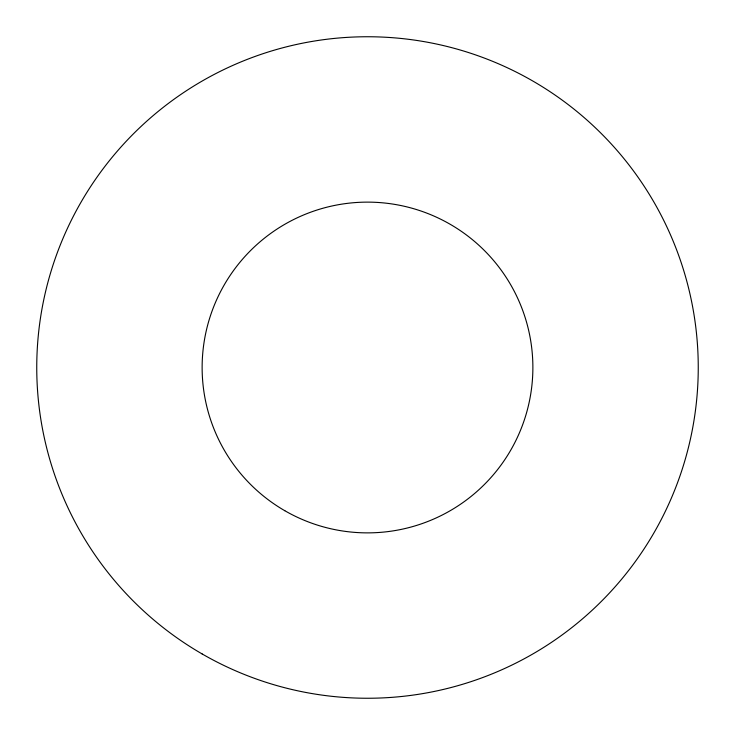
<?xml version="1.0" encoding="UTF-8"?>
<svg xmlns="http://www.w3.org/2000/svg" width="735" height="735" viewBox="0 0 735 735"><rect width="100%" height="100%" fill="white"/><g stroke="black" fill="none" stroke-linecap="round" stroke-linejoin="round"><path stroke-width="1.1" d="M202.125 653.939A330.75 330.75 0 0 0 698.25 367.5A330.75 330.75 0 0 0 202.125 81.061A330.75 330.75 0 0 0 202.125 653.939M284.812 510.715A165.375 165.375 0 0 0 532.875 367.5A165.375 165.375 0 0 0 284.812 224.285A165.375 165.375 0 0 0 284.812 510.715"/></g></svg>
